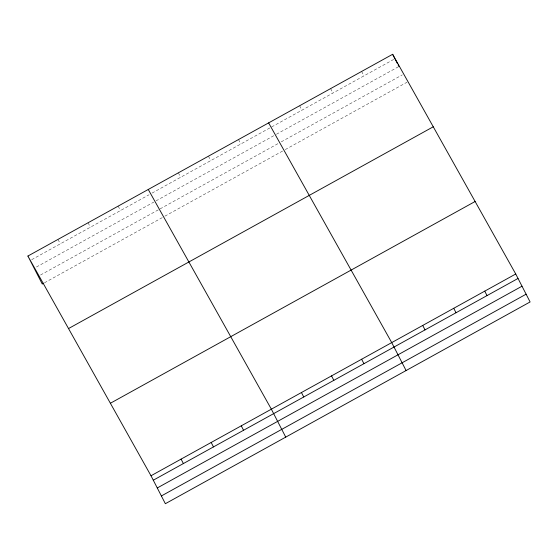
<?xml version="1.0" encoding="UTF-8"?>
<svg xmlns="http://www.w3.org/2000/svg" width="558" height="558" viewBox="0 0 558 558"><rect width="100%" height="100%" fill="white"/><g stroke="black" fill="none" stroke-linecap="round" stroke-linejoin="round"><path stroke-width="0.42" stroke-dasharray="2.79 2.09" d="M31.694 259.679L149.049 194.763M152.055 193.096L270.163 127.761M271.669 126.931L394.164 59.169M36.43 267.017L153.785 202.101M156.038 200.852L274.145 135.517M276.412 134.262L398.907 66.5M40.539 275.003L158.639 209.669M160.146 208.838L279.007 143.092M281.274 141.837L402.255 74.905M44.521 282.76L162.629 217.425M164.882 216.176L282.99 150.841M285.257 149.586L406.998 82.242M361.633 71.445L363.921 75.895M330.629 88.589L332.917 93.047M299.625 105.741L301.913 110.198M238.531 139.535L240.826 143.992M208.441 156.184L210.736 160.634M178.351 172.827L180.646 177.284M118.17 206.118L120.458 210.575M88.08 222.768L90.368 227.218M57.99 239.41L60.278 243.867"/><path stroke-width="0.84" d="M27.9 256.052L392.637 54.293L515.738 273.992L530.1 301.948L165.363 503.707L151.002 475.758L27.9 256.052L42.262 284.008L43.768 283.171M68.522 328.557L433.259 126.792M110.379 403.253L475.109 201.494M151.002 475.758L515.738 273.992M153.29 480.208L518.026 278.449M157.272 487.964L522.009 286.205M161.381 495.95L526.117 294.192M268.628 122.893L391.723 342.591L406.091 370.547M148.261 189.476L271.362 409.174L285.731 437.123M392.637 54.293L394.541 58.004M394.925 58.75L397.317 63.403M398.112 64.951L398.907 66.5M484.735 291.143L487.022 295.601M453.731 308.295L456.019 312.745M422.727 325.447L425.015 329.897M361.633 359.24L363.928 363.69M331.543 375.883L333.83 380.34M301.453 392.532L303.74 396.982M241.272 425.824L243.56 430.274M211.182 442.466L213.47 446.923M181.092 459.108L183.38 463.565"/></g></svg>
